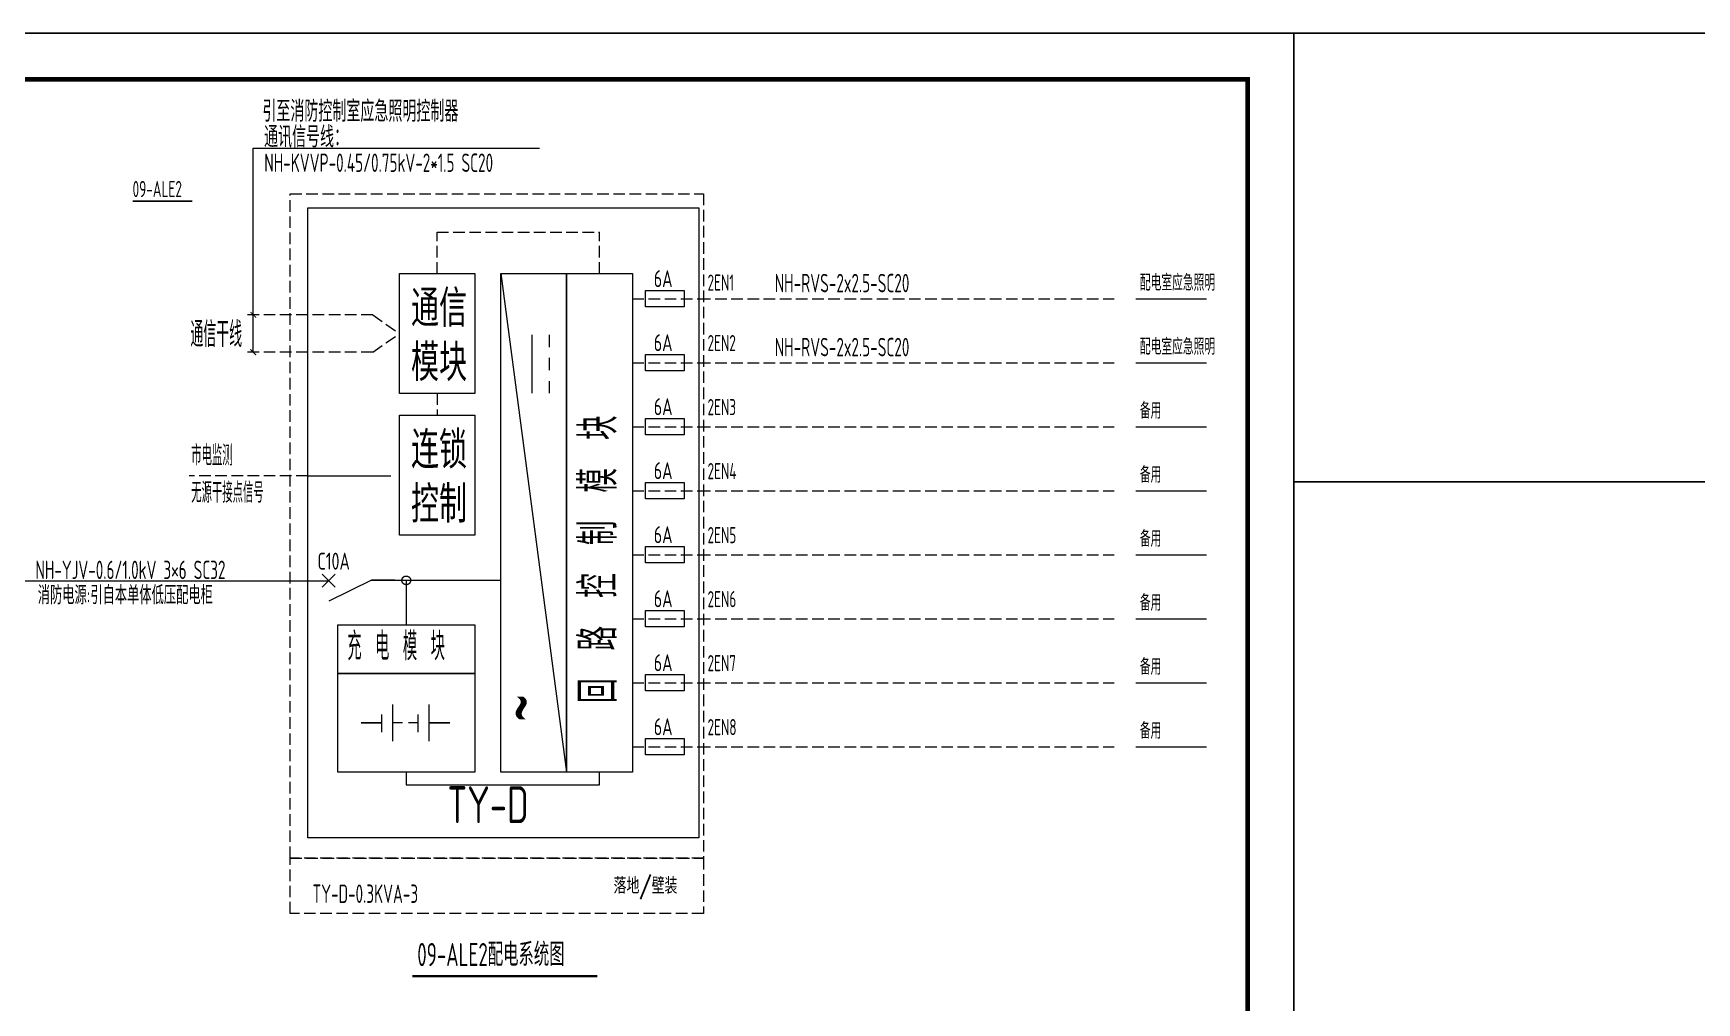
# Model space of a CAD drawing. Extents: x 5211311 to 5622788, y -441754 to -251897.
# Drawn here: x 5337939 to 5373961, y -319059 to -298059 of the extents above; entities that cross this region are included whole.
import ezdxf
from ezdxf.enums import TextEntityAlignment as Align

# ---------------------------------------------------------------- set-up
doc = ezdxf.new("R2010")
doc.units = 0
doc.header["$LTSCALE"] = 1000
doc.header["$MEASUREMENT"] = 0
for name, pattern in [('ABOVE', [3, 1.8, -1.2]), ('ACAD_ISO02W100', [15, 12, -3]), ('DASH', [0.35, 0.25, -0.1])]:
    doc.linetypes.add(name, pattern=pattern)
doc.layers.get('0').update_dxf_attribs({"linetype": 'CONTINUOUS'})
for name, color, linetype in [('E-电气标注', 255, 'CONTINUOUS'), ('PUB_TITLE', 4, 'CONTINUOUS'), ('TEXT', 7, 'CONTINUOUS'), ('WALL', 2, 'CONTINUOUS'), ('电信', 7, 'CONTINUOUS'), ('电气', 3, 'CONTINUOUS'), ('电气文字', 7, 'CONTINUOUS')]:
    doc.layers.add(name, color=color, linetype=linetype)
doc.styles.add('_TCH_DIM', font='SIMPLEX', dxfattribs={"bigfont": 'GBCBIG'})
doc.styles.add('sceic', font='sceie.shx', dxfattribs={"width": 0.8, "bigfont": 'sceic.shx'})
doc.styles.add('sceie', font='sceie.shx', dxfattribs={"width": 0.7, "bigfont": 'sceic.shx'})
doc.styles.add('TT-simplex', font='simplex.shx', dxfattribs={"width": 0.8, "bigfont": 'hztxt.shx'})
doc.styles.add('txt', font='ros.shx', dxfattribs={"width": 0.8, "height": 300, "bigfont": 'hzs.shx'})

# ---------------------------------------------------------------- blocks, each defined once
blk = doc.blocks.new('yjzmjzdy')
at = {"color": 4, "linetype": 'DASH', "lineweight": 0}
for p, q in [((-503081, 60117, 10940), (-499564, 60117, 10944)), ((-503081, 59218, 10940), (-503081, 60117, 10940)), ((-499564, 59218, 10944), (-499564, 60117, 10944)), ((-503081, 56622, 10940), (-503081, 56149, 10940))]:
    blk.add_line(p, q, dxfattribs=at)
at = {"lineweight": 0}
blk.add_line((-501702, 59218, 10944), (-500277, 48421, 10944), dxfattribs=at)
at = {"color": 1, "linetype": 'DASH', "lineweight": 0}
for p, q in [((-498851, 58673, 10944), (-497408, 58673, 10944)), ((-498851, 57286, 10944), (-497408, 57286, 10944)), ((-498851, 55900, 10944), (-497408, 55900, 10944)), ((-498851, 54513, 10944), (-497408, 54513, 10944)), ((-498851, 53127, 10944), (-497408, 53127, 10944)), ((-498851, 51740, 10944), (-497408, 51740, 10944)), ((-498851, 50353, 10944), (-497408, 50353, 10944)), ((-498851, 48967, 10944), (-497408, 48967, 10944))]:
    blk.add_line(p, q, dxfattribs=at)
at = {"color": 7, "lineweight": 0}
for p, q in [((-501026, 57894, 5472), (-501026, 56629, 5472)), ((-500652, 57894, 5472), (-500652, 57626, 5472)), ((-500652, 57397, 5472), (-500652, 57129, 5472)), ((-500652, 56887, 5472), (-500652, 56629, 5472)), ((-503992, 52576, 16416), (-504498, 52576, 16416)), ((-505229, 50557, 10944), (-502265, 50557, 10944)), ((-504037, 49093, 10944), (-504037, 49885, 10944)), ((-503252, 49093, 10944), (-503252, 49885, 10944)), ((-504720, 49489, 10944), (-504273, 49489, 10944)), ((-504273, 49489, 10944), (-504720, 49489, 10944)), ((-504273, 49288, 10944), (-504273, 49670, 10944)), ((-503830, 49489, 10944), (-504037, 49489, 10944)), ((-503489, 49489, 10944), (-503696, 49489, 10944)), ((-503489, 49288, 10944), (-503489, 49670, 10944)), ((-503252, 49489, 10944), (-502805, 49489, 10944)), ((-502805, 49489, 10944), (-503252, 49489, 10944))]:
    blk.add_line(p, q, dxfattribs=at)
at = {"color": 6, "linetype": 'ABOVE', "lineweight": 0}
blk.add_line((-505882, 54840), (-503896, 54840, 10940), dxfattribs=at)
at = {"color": 7, "linetype": 'ACAD_ISO02W100', "lineweight": 0}
for p, q in [((-505288, 52707, 16416), (-505566, 52423, 16416)), ((-505566, 52707, 16416), (-505288, 52423, 16416)), ((-504498, 52576, 16416), (-505422, 52119, 16416))]:
    blk.add_line(p, q, dxfattribs=at)
at = {"color": 1, "lineweight": 0}
for p, q in [((-505882, 52565, 17307), (-505427, 52565, 16416)), ((-504498, 52576, 16416), (-501702, 52576, 10944)), ((-503747, 52573, 10944), (-503747, 51610, 10944))]:
    blk.add_line(p, q, dxfattribs=at)
at = {"lineweight": 0}
blk.add_lwpolyline([(-505882, 60644), (-497408, 60644), (-497408, 46996), (-505882, 46996)], close=True, dxfattribs=at)
at = {"color": 7, "lineweight": 0, "elevation": 10940}
for points in [[(-502265, 59218), (-502265, 56622), (-503896, 56622), (-503896, 59218)], [(-502265, 56149), (-502265, 53553), (-503896, 53553), (-503896, 56149)]]:
    blk.add_lwpolyline(points, close=True, dxfattribs=at)
at = {"color": 7, "lineweight": 0, "elevation": 10944}
for points in [[(-500277, 59218), (-500277, 48421), (-501702, 48421), (-501702, 59218), (-500277, 59218)], [(-498851, 59218), (-498851, 48421), (-500277, 48421), (-500277, 59218), (-498851, 59218)]]:
    blk.add_lwpolyline(points, dxfattribs=at)
at = {"color": 7, "lineweight": 0}
for points in [[(-498565, 58853), (-497731, 58853), (-497731, 58500), (-498565, 58500)], [(-498565, 57466), (-497731, 57466), (-497731, 57114), (-498565, 57114)], [(-498565, 56080), (-497731, 56080), (-497731, 55727), (-498565, 55727)], [(-498565, 54693), (-497731, 54693), (-497731, 54341), (-498565, 54341)], [(-498565, 53307), (-497731, 53307), (-497731, 52954), (-498565, 52954)], [(-498565, 51920), (-497731, 51920), (-497731, 51568), (-498565, 51568)], [(-498565, 50534), (-497731, 50534), (-497731, 50181), (-498565, 50181)], [(-498565, 49147), (-497731, 49147), (-497731, 48794), (-498565, 48794)]]:
    blk.add_lwpolyline(points, close=True, dxfattribs=at)
at = {"color": 4, "linetype": 'DASH', "lineweight": 0, "elevation": 10940}
for points in [[(-504474, 58325), (-505882, 58325)], [(-504474, 58325), (-503896, 57920)], [(-504474, 57514), (-503896, 57920)], [(-504474, 57514), (-505882, 57514)]]:
    blk.add_lwpolyline(points, dxfattribs=at)
at = {"lineweight": 0, "elevation": 10944}
for points in [[(-502265, 50557), (-505229, 50557), (-505229, 51610), (-502265, 51610)], [(-505229, 50557), (-502265, 50557), (-502265, 48421), (-505229, 48421)]]:
    blk.add_lwpolyline(points, close=True, dxfattribs=at)
at = {"color": 1, "lineweight": 0, "elevation": 10944}
blk.add_lwpolyline([(-503747, 48421), (-503747, 48144), (-499564, 48144), (-499564, 48421)], dxfattribs=at)
at = {"color": 7, "linetype": 'ACAD_ISO02W100', "lineweight": 0}
blk.add_circle((-503747, 52573, 10944), 94.7, dxfattribs=at)
at = {"color": 7, "linetype": 'ByBlock', "lineweight": 0}
for s, height, style, width, p in [('6A', 367.2, 'sceic', 0.8, (-498387, 58925, 4378)), ('通信', 800, 'sceic', 0.8, (-503645, 58065, 10944)), ('模块', 800, 'sceic', 0.8, (-503645, 56890, 10944)), ('6A', 367.2, 'sceic', 0.8, (-498387, 57539, 4378)), ('6A', 367.2, 'sceic', 0.8, (-498387, 56152, 4378)), ('连锁', 800, 'sceic', 0.8, (-503645, 54996, 10944)), ('6A', 367.2, 'sceic', 0.8, (-498387, 54766, 4378)), ('控制', 800, 'sceic', 0.8, (-503645, 53821, 10944)), ('6A', 367.2, 'sceic', 0.8, (-498387, 53379, 4378)), ('C10A', 367.2, 'sceic', 0.8, (-505670, 52805, 16416)), ('6A', 367.2, 'sceic', 0.8, (-498387, 51992, 4378)), ('充 电 模 块 ', 605.9, '_TCH_DIM', 0.705882, (-505022, 50842, 5691)), ('6A', 367.2, 'sceic', 0.8, (-498387, 50606, 4378)), ('6A', 367.2, 'sceic', 0.8, (-498387, 49219, 4378)), ('TY-D', 800, 'sceic', 0.8, (-502857, 47314))]:
    blk.add_text(s, height=height, dxfattribs=dict(at, style=style, width=width)).set_placement(p)
at = {"color": 7, "linetype": 'ACAD_ISO02W100', "lineweight": 0, "style": 'sceie', "width": 0.7}
blk.add_text('回  路  控  制  模  块', height=800, rotation=90, dxfattribs=at).set_placement((-499190, 49916, 10944))
at = {"color": 7, "lineweight": 0, "style": 'txt', "width": 0.55}
blk.add_text('~', height=1350, rotation=90, dxfattribs=at).set_placement((-500607, 49521, 16416))

msp = doc.modelspace()

# ---------------------------------------------------------------- linework, layer by layer
at = {"lineweight": 0}
for p, q in [((5342703.5, -304968.4, 10939.6), (5342703.5, -300545.9, -20275.4)), ((5342703.5, -300545.9, -20275.4), (5348899.6, -300545.9, -20275.4)), ((5361818.2, -303809.7, 10944), (5363346.6, -303809.7, 10944)), ((5361818.2, -305196.3, 10944), (5363346.6, -305196.3, 10944)), ((5361818.2, -306582.8, 10944), (5363346.6, -306582.8, 10944)), ((5361818.2, -307969.4, 10944), (5363346.6, -307969.4, 10944)), ((5361818.2, -309356, 10944), (5363346.6, -309356, 10944)), ((5361818.2, -310742.6, 10944), (5363346.6, -310742.6, 10944)), ((5361818.2, -312129.1, 10944), (5363346.6, -312129.1, 10944)), ((5361818.2, -313515.7, 10944), (5363346.6, -313515.7, 10944))]:
    msp.add_line(p, q, dxfattribs=at)
at = {"linetype": 'DASH', "lineweight": 0}
for p, q in [((5352355, -303809.7, 10944), (5361345.7, -303809.7, 10944)), ((5352355, -305196.3, 10944), (5361345.7, -305196.3, 10944)), ((5352355, -306582.8, 10944), (5361345.7, -306582.8, 10944)), ((5352355, -307969.4, 10944), (5361345.7, -307969.4, 10944)), ((5352355, -309356, 10944), (5361345.7, -309356, 10944)), ((5352355, -310742.6, 10944), (5361345.7, -310742.6, 10944)), ((5352355, -312129.1, 10944), (5361345.7, -312129.1, 10944)), ((5352355, -313515.7, 10944), (5361345.7, -313515.7, 10944))]:
    msp.add_line(p, q, dxfattribs=at)
at = {"color": 6, "linetype": 'DASH', "lineweight": 0}
msp.add_line((5343880.8, -307642.3), (5341311.7, -307642.3), dxfattribs=at)
at = {"linetype": 'ByBlock', "lineweight": 0}
msp.add_line((5337106.3, -309917.7, 3106.8), (5343880.8, -309917.7, 15455.6), dxfattribs=at)
at = {"linetype": 'DASH', "lineweight": 0, "elevation": 10939.6}
for points in [[(5343880.8, -304157.5), (5342510, -304157.5)], [(5343880.8, -304968.4), (5342510, -304968.4)]]:
    msp.add_lwpolyline(points, dxfattribs=at)
at = {"lineweight": 0, "const_width": 21.9}
for points, elevation in [([(5342641.6, -304095.6), (5342765.4, -304219.3)], -20275.4), ([(5342641.6, -304906.5), (5342765.4, -305030.2)], 10939.6)]:
    msp.add_lwpolyline(points, dxfattribs=dict(at, elevation=elevation))
at = {"layer": 'E-电气标注', "linetype": 'DASH', "lineweight": 0}
for points in [[(5343501.5, -301533.5), (5352452.6, -301533.5), (5352452.6, -315924.3), (5343501.5, -315924.3)], [(5343501.5, -315924.3), (5352452.6, -315924.3), (5352452.6, -317124.3), (5343501.5, -317124.3)]]:
    msp.add_lwpolyline(points, close=True, dxfattribs=at)
at = {"layer": 'PUB_TITLE'}
msp.add_lwpolyline([(5305837.7, -340058.5), (5365237.7, -340058.5), (5365237.7, -298058.5), (5305837.7, -298058.5)], close=True, dxfattribs=at)
at = {"layer": 'PUB_TITLE', "const_width": 100}
msp.add_lwpolyline([(5308337.7, -339058.5), (5364237.7, -339058.5), (5364237.7, -299058.5), (5308337.7, -299058.5)], close=True, dxfattribs=at)
at = {"layer": 'WALL', "color": 1, "ltscale": 10}
msp.add_lwpolyline([(5365237.7, -298058.5), (5377969.4, -298058.5), (5377969.4, -307773.6), (5365237.7, -307773.6)], close=True, dxfattribs=at)
at = {"layer": '电气', "const_width": 50}
msp.add_lwpolyline([(5346145.6, -318484.7), (5350156.8, -318484.7)], dxfattribs=at)
at = {"layer": '电气文字'}
msp.add_line((5340097.4, -301697.3), (5341381.8, -301697.3), dxfattribs=at)

# ---------------------------------------------------------------- block references
msp.add_blockref('yjzmjzdy', (5849763.1, -362482.6), dxfattribs=at)

# ---------------------------------------------------------------- texts
at = {"linetype": 'ACAD_ISO02W100', "lineweight": 0, "style": '_TCH_DIM', "width": 0.705882}
for s, height, p in [('通信干线', 550.8, (5341340.9, -304855.7, 36686.9)), ('市电监测', 440.64, (5341361.1, -307422.3, -688.3)), ('无源干接点信号', 440.64, (5341361.1, -308227.4, -688.3))]:
    msp.add_text(s, height=height, dxfattribs=at).set_placement(p)
at = {"layer": 'E-电气标注', "lineweight": 0, "style": 'TT-simplex', "width": 0.8}
msp.add_text('落地/壁装', height=350, dxfattribs=at).set_placement((5351888.8, -316698.7), align=Align.RIGHT)
at = {"layer": 'TEXT', "color": 2, "style": 'sceie', "width": 0.7}
msp.add_text('09-ALE2配电系统图', height=500, dxfattribs=at).set_placement((5346254.2, -318264.2))
at = {"layer": '电信', "style": 'sceie', "width": 0.7}
for s, p in [('引至消防控制室应急照明控制器', (5342899.7, -299976.3, -20275.4)), ('通讯信号线：', (5342936, -300531.5, -20275.4))]:
    msp.add_text(s, height=456, dxfattribs=at).set_placement(p)
at = {"layer": '电气文字', "style": 'sceie', "width": 0.7}
for s, height, p in [('NH-KVVP-0.45/0.75kV-2*1.5 SC20', 399, (5342941.4, -301062.7, -20275.4)), ('09-ALE2', 350, (5340089.5, -301607.8)), ('2EN1', 350, (5352539.7, -303635, 5472)), ('NH-RVS-2x2.5-SC20 ', 400, (5353993.6, -303670.1)), ('配电室应急照明', 350, (5361901.8, -303635, 5472)), ('2EN2', 350, (5352539.7, -304944.6, 5472)), ('NH-RVS-2x2.5-SC20 ', 400, (5353993.6, -305056.7)), ('配电室应急照明', 350, (5361901.8, -305021.6, 5472)), ('2EN3', 350, (5352539.7, -306331.2, 5472)), ('备用', 350, (5361901.8, -306408.1, 5472)), ('2EN4', 350, (5352539.7, -307717.8, 5472)), ('备用', 350, (5361901.8, -307794.7, 5472)), ('2EN5', 350, (5352539.7, -309104.4, 5472)), ('备用', 350, (5361901.8, -309181.3, 5472)), ('NH-YJV-0.6/1.0kV 3×6 SC32', 399, (5337985.1, -309881.6, 27312.8)), ('2EN6', 350, (5352539.7, -310490.9, 5472)), ('备用', 350, (5361901.8, -310567.9, 5472)), ('2EN7', 350, (5352539.7, -311877.5, 5472)), ('备用', 350, (5361901.8, -311954.5, 5472)), ('2EN8', 350, (5352539.7, -313264.1, 5472)), ('备用', 350, (5361901.8, -313341, 5472))]:
    msp.add_text(s, height=height, dxfattribs=at).set_placement(p)
at = {"layer": '电气文字', "color": 1, "style": 'sceie', "width": 0.7}
msp.add_text('消防电源:引自本单体低压配电柜', height=399, dxfattribs=at).set_placement((5338036.1, -310428.1, 27312.8))
at = {"layer": '电气文字', "style": 'sceie', "width": 0.7}
msp.add_text('TY-D-0.3KVA-3 ', height=399, dxfattribs=at).set_placement((5346424.2, -316896.9, -20275.4), align=Align.RIGHT)

doc.saveas('drawing.dxf')
